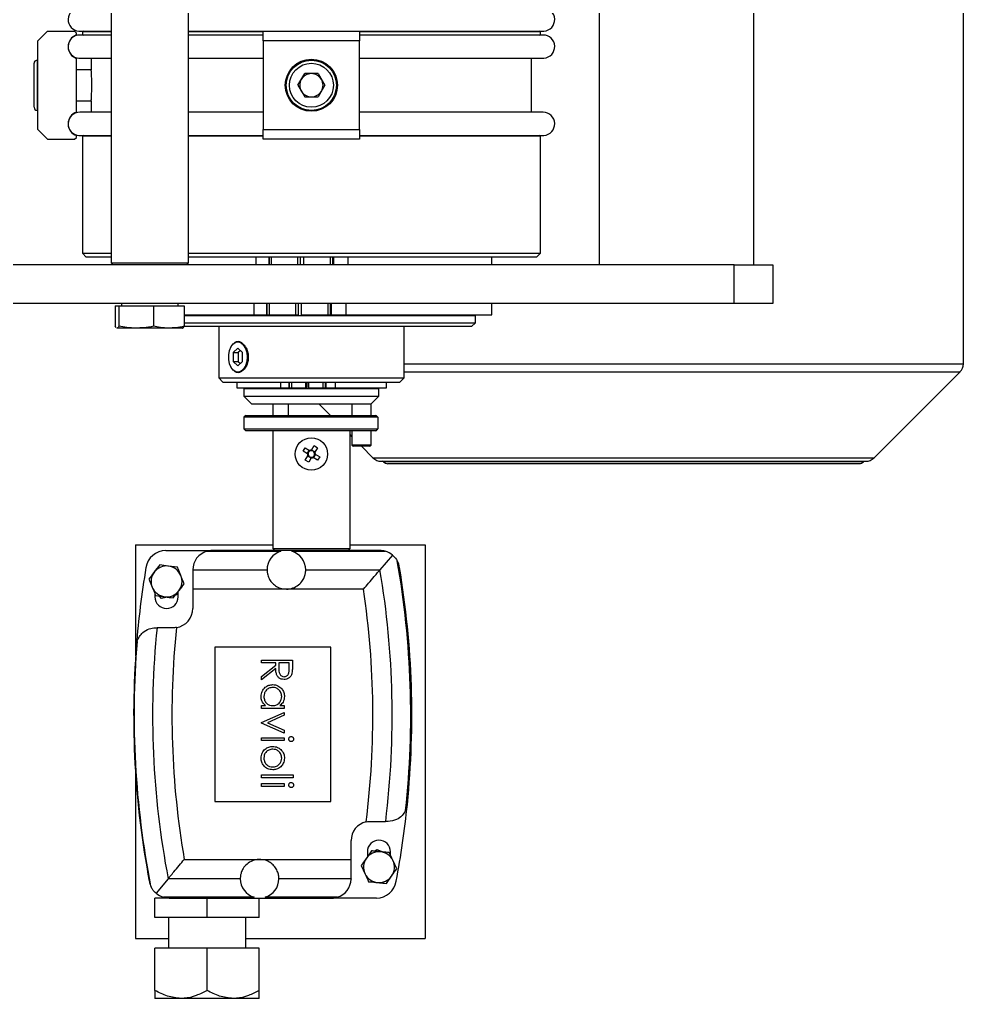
# Model space of a CAD drawing. Header units: centimetres. Extents: x 470464 to 524273, y 49611 to 59074.
# Drawn here: x 490464.17 to 490488.61, y 55471.33 to 55496.68 of the extents above; entities that cross this region are included whole.
import ezdxf

# ---------------------------------------------------------------- set-up
doc = ezdxf.new("R2010")
doc.units = ezdxf.units.CM
doc.header["$MEASUREMENT"] = 0
doc.layers.add('vinç', color=7, linetype='Continuous')

# ---------------------------------------------------------------- blocks, each defined once
blk = doc.blocks.new('JKKÖGÖ')
at = {"color": 2, "linetype": 'Continuous', "lineweight": 25}
for p, q in [((-33907.35, 51915.67), (-34056.48, 51915.67)), ((-33907.35, 51770.85), (-33907.35, 51915.67)), ((-33882.98, 51892.55), (-33905.23, 51914.8)), ((-33905.23, 51770.85), (-33905.23, 51914.8)), ((-33882.98, 51886.47), (-33882.98, 51892.55)), ((-33882.1, 51764.92), (-33882.1, 51890.43)), ((-33881.96, 51889.83), (-33881.96, 51765.52)), ((-33881.48, 51766.67), (-33881.48, 51888.67)), ((-33882.98, 51762.8), (-33882.98, 51886.47)), ((-33932.98, 51856.35), (-33932.98, 51866.35)), ((-33932.98, 51866.35), (-33922.98, 51866.35)), ((-33922.98, 51866.35), (-33922.98, 51856.35)), ((-34271.48, 51861.35), (-33932.98, 51861.35)), ((-33922.98, 51856.35), (-33932.98, 51856.35)), ((-33932.98, 51856.35), (-33932.98, 51616.35)), ((-33922.98, 51856.35), (-33922.98, 51616.35)), ((-34271.48, 51821.35), (-33932.98, 51821.35)), ((-33993.48, 51807.05), (-33993.49, 51807.05)), ((-33993.49, 51715.01), (-33993.49, 51807.05)), ((-33993.48, 51759.35), (-33993.48, 51807.05)), ((-33992.49, 51806.85), (-33992.49, 51759.35)), ((-33986.48, 51807.05), (-33986.49, 51807.05)), ((-33986.49, 51759.35), (-33986.49, 51807.05)), ((-33986.48, 51759.35), (-33986.48, 51807.05)), ((-33972.49, 51806.85), (-33972.49, 51759.35)), ((-33966.48, 51807.05), (-33966.49, 51807.05)), ((-33966.49, 51759.35), (-33966.49, 51807.05)), ((-33966.48, 51759.35), (-33966.48, 51807.05)), ((-33993.41, 51806.15), (-33993.49, 51805.91)), ((-33992.56, 51806.15), (-33993.41, 51806.15)), ((-33993.41, 51759.35), (-33993.41, 51806.15)), ((-33992.49, 51805.94), (-33992.56, 51806.15)), ((-33992.56, 51759.35), (-33992.56, 51806.15)), ((-33966.41, 51806.15), (-33966.48, 51805.94)), ((-33935.98, 51806.15), (-33966.41, 51806.15)), ((-33966.41, 51759.35), (-33966.41, 51806.15)), ((-33934.98, 51805.15), (-33935.98, 51806.15)), ((-33935.98, 51715.01), (-33935.98, 51806.15)), ((-33934.98, 51805.15), (-33934.98, 51715.01)), ((-33972.49, 51803.85), (-33986.48, 51803.85)), ((-33932.98, 51793.53), (-33934.98, 51793.53)), ((-33919.98, 51793.55), (-33922.98, 51793.55)), ((-33919.98, 51755.86), (-33919.98, 51793.55)), ((-33917.98, 51789.35), (-33919.78, 51789.35)), ((-33919.78, 51789.35), (-33919.78, 51713.94)), ((-33916.98, 51788.35), (-33917.98, 51789.35)), ((-33917.98, 51713.94), (-33917.98, 51789.35)), ((-33919.78, 51787.6), (-33919.98, 51787.6)), ((-33916.98, 51788.35), (-33916.98, 51713.81)), ((-33860.48, 51756.85), (-33860.48, 51776.35)), ((-33860.48, 51776.35), (-33758.48, 51776.35)), ((-33758.48, 51729.85), (-33758.48, 51776.35)), ((-33903.68, 51770.85), (-33916.98, 51770.85)), ((-33902.58, 51769.75), (-33903.68, 51770.85)), ((-33903.68, 51722.85), (-33903.68, 51770.85)), ((-33902.58, 51723.95), (-33902.58, 51769.75)), ((-33776.54, 51768.95), (-33778.65, 51767.99)), ((-33901.08, 51766.29), (-33902.58, 51766.29)), ((-33901.08, 51753.12), (-33901.08, 51766.29)), ((-33857.82, 51767.83), (-33853.98, 51764.61)), ((-33788.84, 51766.74), (-33788.84, 51766.08)), ((-33780.05, 51767.35), (-33780.98, 51767.35)), ((-33772.78, 51766.27), (-33774.66, 51767.61)), ((-33898.98, 51764.35), (-33900.98, 51764.35)), ((-33900.98, 51746.85), (-33900.98, 51764.35)), ((-33896.98, 51762.35), (-33898.98, 51764.35)), ((-33898.98, 51746.85), (-33898.98, 51764.35)), ((-33893.98, 51729.85), (-33893.98, 51763.58)), ((-33893.48, 51764.09), (-33890.48, 51764.09)), ((-33893.48, 51764.09), (-33893.48, 51729.35)), ((-33890.48, 51729.35), (-33890.48, 51764.09)), ((-33889.98, 51763.58), (-33889.98, 51729.85)), ((-33858.98, 51764.56), (-33858.98, 51721.14)), ((-33858.78, 51741.77), (-33858.78, 51765.98)), ((-33853.98, 51745.37), (-33853.98, 51764.61)), ((-33781.57, 51763.78), (-33780.91, 51765.34)), ((-33781.12, 51763.18), (-33781.57, 51763.78)), ((-33768.98, 51763.7), (-33768.98, 51752.56)), ((-33900.98, 51763.35), (-33901.08, 51763.35)), ((-33893.98, 51762.35), (-33896.98, 51762.35)), ((-33896.98, 51746.85), (-33896.98, 51762.35)), ((-33886.24, 51762.35), (-33889.98, 51762.35)), ((-33885.98, 51761.9), (-33886.24, 51762.35)), ((-33886.24, 51762.35), (-33886.24, 51757.35)), ((-33885.98, 51759.79), (-33882.98, 51762.8)), ((-33885.98, 51761.9), (-33885.98, 51757.79)), ((-33781.19, 51762.43), (-33779.31, 51761.09)), ((-33780.98, 51761.35), (-33779.67, 51761.35)), ((-33993.48, 51734.35), (-33993.48, 51759.35)), ((-33993.48, 51759.35), (-33990.98, 51759.35)), ((-33990.98, 51759.35), (-33990.98, 51734.35)), ((-33967.98, 51759.35), (-33990.98, 51759.35)), ((-33967.98, 51734.35), (-33967.98, 51759.35)), ((-33967.98, 51759.35), (-33965.48, 51759.35)), ((-33965.48, 51759.35), (-33965.48, 51734.35)), ((-33848.99, 51760.34), (-33848.99, 51740.37)), ((-33777.43, 51759.75), (-33775.32, 51760.71)), ((-33934.98, 51756.31), (-33932.98, 51756.31)), ((-33896.98, 51757.35), (-33893.98, 51757.35)), ((-33889.98, 51757.35), (-33886.24, 51757.35)), ((-33859.48, 51756.85), (-33889.98, 51756.85)), ((-33888.93, 51756.85), (-33888.43, 51757.35)), ((-33886.24, 51757.35), (-33885.98, 51757.79)), ((-33858.98, 51756.35), (-33859.48, 51756.85)), ((-33859.48, 51746.85), (-33859.48, 51756.85)), ((-33778.98, 51757.12), (-33783.84, 51757.12)), ((-33778.98, 51733.44), (-33778.98, 51757.12)), ((-33773.98, 51757.12), (-33778.98, 51757.12)), ((-33773.98, 51757.12), (-33773.98, 51738.44)), ((-33773.98, 51757.12), (-33773.84, 51757.12)), ((-33919.98, 51755.86), (-33922.98, 51755.86)), ((-33919.98, 51752.07), (-33919.98, 51755.86)), ((-33769.18, 51753.59), (-33769.18, 51734.84)), ((-33934.98, 51752.56), (-33932.98, 51752.56)), ((-33934.98, 51752.33), (-33932.98, 51752.33)), ((-33934.98, 51751.67), (-33932.98, 51751.67)), ((-33919.98, 51752.07), (-33922.98, 51752.07)), ((-33919.98, 51751.83), (-33922.98, 51751.83)), ((-33919.98, 51751.16), (-33922.98, 51751.16)), ((-33919.98, 51751.83), (-33919.98, 51752.07)), ((-33919.98, 51751.16), (-33919.98, 51751.83)), ((-33919.98, 51744.28), (-33919.98, 51751.16)), ((-33901.08, 51753.12), (-33902.58, 51753.12)), ((-33901.08, 51750.7), (-33901.08, 51753.12)), ((-33896.98, 51748.79), (-33893.98, 51751.79)), ((-33793.98, 51751.85), (-33833.98, 51751.85)), ((-33833.98, 51751.85), (-33833.98, 51721.85)), ((-33793.98, 51721.85), (-33793.98, 51751.85)), ((-33768.98, 51709.99), (-33768.98, 51752.56)), ((-33982.49, 51748.59), (-33979.48, 51750.32)), ((-33982.49, 51748.59), (-33982.49, 51745.11)), ((-33979.48, 51750.32), (-33976.47, 51748.59)), ((-33976.47, 51745.11), (-33976.47, 51748.59)), ((-33901.08, 51750.7), (-33902.58, 51750.7)), ((-33901.08, 51750.5), (-33902.58, 51750.5)), ((-33901.08, 51749.87), (-33902.58, 51749.87)), ((-33901.08, 51750.5), (-33901.08, 51750.7)), ((-33901.08, 51749.87), (-33901.08, 51750.5)), ((-33901.08, 51746.17), (-33901.08, 51749.87)), ((-33886.14, 51747.54), (-33885.6, 51748.43)), ((-33885.6, 51748.43), (-33884.48, 51747.75)), ((-33883.97, 51747.87), (-33883.29, 51749)), ((-33883.29, 51749), (-33882.41, 51748.47)), ((-33882.41, 51748.47), (-33883.09, 51747.34)), ((-33901.08, 51746.17), (-33902.58, 51746.17)), ((-33900.98, 51729.35), (-33900.98, 51746.85)), ((-33898.98, 51729.35), (-33898.98, 51746.85)), ((-33896.98, 51731.35), (-33896.98, 51746.85)), ((-33885.01, 51746.87), (-33886.14, 51747.54)), ((-33885.56, 51745.23), (-33884.88, 51746.35)), ((-33885.06, 51746.9), (-33884.53, 51747.78)), ((-33884.03, 51745.77), (-33884.92, 51746.3)), ((-33884, 51745.82), (-33884.68, 51744.7)), ((-33883.94, 51747.93), (-33883.05, 51747.4)), ((-33882.37, 51745.27), (-33883.49, 51745.95)), ((-33882.91, 51746.8), (-33883.44, 51745.92)), ((-33882.96, 51746.83), (-33881.83, 51746.15)), ((-33881.83, 51746.15), (-33882.37, 51745.27)), ((-33859.48, 51736.85), (-33859.48, 51746.85)), ((-33979.48, 51743.37), (-33982.49, 51745.11)), ((-33979.48, 51743.37), (-33976.47, 51745.11)), ((-33934.98, 51744.79), (-33932.98, 51744.79)), ((-33934.98, 51743.91), (-33932.98, 51743.91)), ((-33934.98, 51743.29), (-33932.98, 51743.29)), ((-33919.98, 51744.28), (-33922.98, 51744.28)), ((-33919.98, 51743.5), (-33922.98, 51743.5)), ((-33919.98, 51742.78), (-33919.98, 51743.5)), ((-33901.08, 51745.78), (-33902.58, 51745.78)), ((-33901.08, 51745.42), (-33902.58, 51745.42)), ((-33901.08, 51745.42), (-33901.08, 51745.78)), ((-33901.08, 51741.75), (-33901.08, 51745.42)), ((-33884.68, 51744.7), (-33885.56, 51745.23)), ((-33919.98, 51742.78), (-33922.98, 51742.78)), ((-33919.98, 51735.97), (-33919.98, 51742.78)), ((-33901.08, 51741.75), (-33902.58, 51741.75)), ((-33901.08, 51741.18), (-33902.58, 51741.18)), ((-33901.08, 51741.08), (-33902.58, 51741.08)), ((-33901.08, 51741.18), (-33901.08, 51741.75)), ((-33901.08, 51741.08), (-33901.08, 51741.18)), ((-33901.08, 51738.94), (-33901.08, 51741.08)), ((-33896.98, 51740.85), (-33893.98, 51740.85)), ((-33830.61, 51741.93), (-33829.01, 51741.93)), ((-33830.61, 51733.93), (-33830.61, 51741.93)), ((-33828.4, 51741.1), (-33829.9, 51741.1)), ((-33829.9, 51741.1), (-33829.9, 51738.44)), ((-33800.87, 51742.13), (-33800.15, 51742.13)), ((-33800.87, 51733.93), (-33800.87, 51742.13)), ((-33800.15, 51742.13), (-33800.15, 51733.93)), ((-33901.08, 51738.94), (-33902.58, 51738.94)), ((-33901.08, 51727.51), (-33901.08, 51738.94)), ((-33858.78, 51719.74), (-33858.78, 51738.97)), ((-33848.99, 51740.37), (-33848.99, 51716.14)), ((-33829.9, 51738.44), (-33828.43, 51738.43)), ((-33818.82, 51738.69), (-33818.82, 51739.77)), ((-33818.82, 51739.77), (-33818.1, 51739.77)), ((-33818.1, 51739.77), (-33818.1, 51733.93)), ((-33814.41, 51733.93), (-33817.07, 51739.77)), ((-33817.07, 51739.77), (-33816.3, 51739.77)), ((-33816.3, 51739.77), (-33814.36, 51735.52)), ((-33814.36, 51735.52), (-33812.42, 51739.77)), ((-33811.64, 51739.77), (-33814.31, 51733.93)), ((-33812.42, 51739.77), (-33811.64, 51739.77)), ((-33810.51, 51733.93), (-33810.51, 51739.77)), ((-33810.51, 51739.77), (-33809.79, 51739.77)), ((-33809.79, 51739.77), (-33809.79, 51733.93)), ((-33798.61, 51739.77), (-33797.9, 51739.77)), ((-33798.61, 51733.93), (-33798.61, 51739.77)), ((-33797.9, 51739.77), (-33797.9, 51733.93)), ((-33934.98, 51736.47), (-33932.98, 51736.47)), ((-33934.98, 51735.88), (-33932.98, 51735.88)), ((-33934.98, 51735.79), (-33932.98, 51735.79)), ((-33919.98, 51735.97), (-33922.98, 51735.97)), ((-33919.98, 51735.39), (-33919.98, 51735.97)), ((-33896.98, 51736.85), (-33893.98, 51736.85)), ((-33889.98, 51736.85), (-33859.48, 51736.85)), ((-33860.48, 51701.35), (-33860.48, 51736.85)), ((-33859.48, 51736.85), (-33858.98, 51737.35)), ((-33829.31, 51737.62), (-33829.9, 51737.62)), ((-33829.9, 51737.62), (-33829.9, 51733.93)), ((-33826.37, 51733.93), (-33829.31, 51737.62)), ((-33828.42, 51737.62), (-33825.49, 51733.93)), ((-33993.48, 51715.01), (-33993.48, 51734.35)), ((-33990.98, 51734.35), (-33993.48, 51734.35)), ((-33993.41, 51715.01), (-33993.41, 51734.35)), ((-33992.56, 51715.01), (-33992.56, 51734.35)), ((-33992.49, 51734.35), (-33992.49, 51715.01)), ((-33990.98, 51734.35), (-33967.98, 51734.35)), ((-33986.49, 51715.01), (-33986.49, 51734.35)), ((-33986.48, 51715.01), (-33986.48, 51734.35)), ((-33972.49, 51734.35), (-33972.49, 51715.01)), ((-33965.48, 51734.35), (-33967.98, 51734.35)), ((-33966.49, 51715.01), (-33966.49, 51734.35)), ((-33966.48, 51715.01), (-33966.48, 51734.35)), ((-33966.41, 51715.01), (-33966.41, 51734.35)), ((-33919.98, 51735.39), (-33922.98, 51735.39)), ((-33919.98, 51735.31), (-33922.98, 51735.31)), ((-33919.98, 51735.31), (-33919.98, 51735.39)), ((-33919.98, 51732.06), (-33919.98, 51735.31)), ((-33853.98, 51716.14), (-33853.98, 51735.37)), ((-33829.9, 51733.93), (-33830.61, 51733.93)), ((-33825.49, 51733.93), (-33826.37, 51733.93)), ((-33818.82, 51733.93), (-33818.82, 51734.94)), ((-33818.1, 51733.93), (-33818.82, 51733.93)), ((-33814.31, 51733.93), (-33814.41, 51733.93)), ((-33809.79, 51733.93), (-33810.51, 51733.93)), ((-33800.15, 51733.93), (-33800.87, 51733.93)), ((-33797.9, 51733.93), (-33798.61, 51733.93)), ((-33778.98, 51713.93), (-33778.98, 51733.44)), ((-33763.98, 51733.35), (-33768.98, 51733.35)), ((-33763.98, 51733.35), (-33763.98, 51719.85)), ((-33755.98, 51733.35), (-33755.98, 51719.85)), ((-33745.07, 51733.35), (-33755.98, 51733.35)), ((-33742.98, 51733.35), (-33742.98, 51726.6)), ((-33934.98, 51732.5), (-33932.98, 51732.5)), ((-33919.98, 51732.06), (-33922.98, 51732.06)), ((-33919.98, 51713.94), (-33919.98, 51732.06)), ((-33898.98, 51729.35), (-33896.98, 51731.35)), ((-33769.18, 51732.04), (-33769.18, 51708.57)), ((-33910.24, 51729.04), (-33911.39, 51727.82)), ((-33910.78, 51728.47), (-33910.24, 51727.89)), ((-33907.93, 51729.04), (-33910.24, 51729.04)), ((-33906.78, 51727.82), (-33907.93, 51729.04)), ((-33907.93, 51727.89), (-33907.39, 51728.47)), ((-33901.08, 51730.35), (-33900.98, 51730.35)), ((-33900.98, 51729.35), (-33898.98, 51729.35)), ((-33893.98, 51729.85), (-33893.48, 51729.35)), ((-33893.48, 51729.35), (-33890.48, 51729.35)), ((-33890.48, 51729.35), (-33889.98, 51729.85)), ((-33773.98, 51728.44), (-33773.98, 51709.76)), ((-33755.98, 51729.85), (-33763.98, 51729.85)), ((-33911.64, 51725.98), (-33911.62, 51725.97)), ((-33911.39, 51727.82), (-33910.24, 51726.6)), ((-33910.24, 51727.89), (-33907.93, 51727.89)), ((-33910.24, 51726.6), (-33910.24, 51727.89)), ((-33910.24, 51726.6), (-33907.93, 51726.6)), ((-33907.93, 51726.6), (-33907.93, 51727.89)), ((-33907.93, 51726.6), (-33906.78, 51727.82)), ((-33906.55, 51725.97), (-33906.53, 51725.98)), ((-33902.58, 51727.51), (-33901.08, 51727.51)), ((-33742.98, 51726.6), (-33742.98, 51713.1)), ((-33903.68, 51722.85), (-33902.58, 51723.95)), ((-33916.98, 51722.85), (-33903.68, 51722.85)), ((-33858.98, 51709.14), (-33858.98, 51721.14)), ((-33833.98, 51721.85), (-33793.98, 51721.85)), ((-33763.98, 51719.85), (-33768.98, 51719.85)), ((-33763.98, 51719.85), (-33763.98, 51706.35)), ((-33755.98, 51719.85), (-33755.98, 51706.35)), ((-33745.07, 51719.85), (-33755.98, 51719.85)), ((-33853.98, 51716.14), (-33848.99, 51716.14)), ((-33848.99, 51716.14), (-33843.98, 51716.14)), ((-33933.48, 51715.01), (-34208.48, 51715.01)), ((-33932.98, 51714.51), (-33933.48, 51715.01)), ((-33933.48, 51695.01), (-33933.48, 51715.01)), ((-33922.38, 51713.94), (-33917.06, 51713.94)), ((-33922.38, 51705.96), (-33922.38, 51713.94)), ((-33916.58, 51713.51), (-33916.6, 51713.56)), ((-33916.58, 51713.51), (-33916.58, 51709.95)), ((-33742.98, 51713.1), (-33742.98, 51706.35)), ((-33922.38, 51712.32), (-33922.98, 51712.32)), ((-33854.64, 51712.17), (-33854.95, 51709.88)), ((-33846.71, 51711.1), (-33848.54, 51712.51)), ((-33846.98, 51712.35), (-33848.33, 51712.35)), ((-33847.59, 51712.35), (-33847.42, 51711.65)), ((-33916.58, 51709.95), (-33916.58, 51701.49)), ((-33847.33, 51706.52), (-33847.02, 51708.81)), ((-33846.56, 51708.04), (-33847.21, 51707.42)), ((-33846.92, 51709.55), (-33846.56, 51708.04)), ((-33773.98, 51709.76), (-33770.21, 51706.65)), ((-33768.98, 51709.99), (-33768.98, 51706.35)), ((-33763.98, 51709.85), (-33755.98, 51709.85)), ((-33758.48, 51701.35), (-33758.48, 51709.85)), ((-33922.38, 51705.96), (-33917.06, 51705.96)), ((-33922.38, 51697.02), (-33922.38, 51705.96)), ((-33855.26, 51707.6), (-33853.43, 51706.18)), ((-33847.76, 51706.35), (-33846.98, 51706.35)), ((-33838.98, 51706.52), (-33838.98, 51706.88)), ((-33763.98, 51706.35), (-33768.98, 51706.35)), ((-33745.07, 51706.35), (-33755.98, 51706.35)), ((-33916.58, 51701.49), (-33916.58, 51696.55)), ((-33860.48, 51701.35), (-33831.75, 51701.35)), ((-33800.99, 51701.35), (-33758.48, 51701.35)), ((-33922.98, 51697.69), (-33922.38, 51697.69)), ((-33933.48, 51695.01), (-33932.98, 51695.51)), ((-33922.38, 51697.02), (-33917.06, 51697.02)), ((-33922.38, 51696.08), (-33922.38, 51697.02)), ((-33922.38, 51696.08), (-33917.06, 51696.08)), ((-33916.74, 51696.29), (-33917.06, 51696.08)), ((-33916.58, 51696.55), (-33916.63, 51696.47)), ((-33916.6, 51696.46), (-33916.58, 51696.51)), ((-33916.58, 51696.55), (-33916.58, 51696.51)), ((-34270.98, 51695.01), (-33933.48, 51695.01)), ((-33993.49, 51688.07), (-33993.49, 51695.01)), ((-33993.48, 51688.07), (-33993.48, 51695.01)), ((-33993.41, 51687.55), (-33993.41, 51695.01)), ((-33992.56, 51687.55), (-33992.56, 51695.01)), ((-33992.49, 51695.01), (-33992.49, 51686.85)), ((-33986.49, 51688.07), (-33986.49, 51695.01)), ((-33986.48, 51688.07), (-33986.48, 51695.01)), ((-33972.49, 51695.01), (-33972.49, 51686.85)), ((-33966.49, 51688.07), (-33966.49, 51695.01)), ((-33966.48, 51688.07), (-33966.48, 51695.01)), ((-33966.41, 51687.55), (-33966.41, 51695.01)), ((-33935.98, 51687.55), (-33935.98, 51695.01)), ((-33934.98, 51695.01), (-33934.98, 51688.55)), ((-33993.49, 51686.65), (-33993.49, 51688.07)), ((-33993.48, 51686.65), (-33993.48, 51688.07)), ((-33993.48, 51687.76), (-33993.41, 51687.55)), ((-33993.41, 51687.55), (-33992.56, 51687.55)), ((-33992.56, 51687.55), (-33992.49, 51687.75)), ((-33986.49, 51686.65), (-33986.49, 51688.07)), ((-33986.48, 51689.85), (-33983.48, 51689.85)), ((-33986.48, 51686.65), (-33986.48, 51688.07)), ((-33983.48, 51689.85), (-33983.48, 51686.05)), ((-33975.48, 51686.05), (-33975.48, 51689.85)), ((-33975.48, 51689.85), (-33972.49, 51689.85)), ((-33966.49, 51686.65), (-33966.49, 51688.07)), ((-33966.48, 51686.65), (-33966.48, 51688.07)), ((-33966.48, 51687.76), (-33966.41, 51687.55)), ((-33966.41, 51687.55), (-33935.98, 51687.55)), ((-33935.98, 51687.55), (-33934.98, 51688.55)), ((-33993.49, 51686.65), (-33993.48, 51686.65)), ((-33992.98, 51686.05), (-33993.48, 51685.55)), ((-33993.48, 51678.55), (-33993.48, 51685.55)), ((-33992.52, 51686.05), (-33992.98, 51686.05)), ((-33986.49, 51686.65), (-33986.48, 51686.65)), ((-33972.52, 51686.05), (-33986.45, 51686.05)), ((-33966.49, 51686.65), (-33966.48, 51686.65)), ((-33965.98, 51686.05), (-33966.45, 51686.05)), ((-33965.48, 51685.55), (-33965.98, 51686.05)), ((-33965.48, 51678.55), (-33965.48, 51685.55)), ((-33993.48, 51678.55), (-33990.98, 51676.05)), ((-33967.98, 51676.05), (-33965.48, 51678.55)), ((-33967.98, 51676.05), (-33990.98, 51676.05)), ((-33985.98, 51676.05), (-33985.98, 51675.85)), ((-33985.98, 51675.85), (-33972.98, 51675.85)), ((-33973.78, 51675.05), (-33985.18, 51675.05)), ((-33972.98, 51675.85), (-33972.98, 51676.05))]:
    blk.add_line(p, q, dxfattribs=at)
at = {"color": 2, "linetype": 'Continuous', "lineweight": 25, "flags": 128}
for points in [[(-33909.08, 51730.23), (-33907.92, 51730.13), (-33906.85, 51729.82), (-33905.99, 51729.33), (-33905.4, 51728.7), (-33905.14, 51728), (-33905.23, 51727.28), (-33905.66, 51726.62), (-33906.39, 51726.05), (-33907.37, 51725.65), (-33908.49, 51725.44), (-33909.67, 51725.44), (-33910.8, 51725.65), (-33911.78, 51726.05), (-33912.51, 51726.62), (-33912.94, 51727.28), (-33913.03, 51728), (-33912.77, 51728.7), (-33912.18, 51729.33), (-33911.32, 51729.82), (-33910.25, 51730.13), (-33909.08, 51730.23)], [(-33911.64, 51725.98), (-33912.24, 51726.36), (-33912.83, 51727)], [(-33905.34, 51727), (-33905.93, 51726.36), (-33906.53, 51725.98)]]:
    blk.add_lwpolyline(points, dxfattribs=at)
at = {"color": 2, "linetype": 'Continuous', "lineweight": 25}
for centre, radius in [((-33979.48, 51746.85), 6.75), ((-33979.48, 51746.85), 6.5), ((-33979.48, 51746.85), 5.7), ((-33883.98, 51746.85), 4.2)]:
    blk.add_circle(centre, radius, dxfattribs=at)
for centre, radius, start, end in [((-33907.35, 51912.67), 3, 45, 90), ((-33885.1, 51890.43), 3, 0, 45), ((-33881.61, 51890.19), 0.5, 190.5782, 225.4217), ((-33883.1, 51888.67), 1.62, 0, 45.4217), ((-33996.49, 51806.85), 3, 3.8226, 180), ((-33989.49, 51806.85), 3, 3.8226, 180), ((-33969.49, 51806.85), 3, 3.8226, 180), ((-33816.37, 51542.12), 230.45, 83.8468, 99.9884), ((-33816.37, 51542.21), 230.65, 84.2433, 99.5271), ((-33793.84, 51766.74), 5, 64.2288, 83.0185), ((-33816.37, 51542.21), 230.65, 79.2421, 84.2433), ((-33853.81, 51764.56), 5.17, 98.1348, 119.2511), ((-33774.16, 51763.7), 5.17, 0, 80.637), ((-33883.1, 51766.67), 1.63, 314.5783, 0), ((-33853.81, 51764.56), 5.17, 140.8186, 164.0149), ((-33816.37, 51542.12), 225.65, 82.993, 99.5961), ((-33780.98, 51764.35), 3, 90, 270), ((-33776.98, 51764.35), 4, 114.5222, 174.5222), ((-33776.98, 51764.35), 4, 54.5222, 114.5222), ((-33776.98, 51764.35), 4, 354.5222, 54.5222), ((-33885.1, 51764.92), 3, 315, 0), ((-33881.61, 51765.16), 0.5, 134.5783, 169.4218), ((-33853.81, 51764.56), 5.17, 164.0149, 180), ((-33776.98, 51764.35), 4, 174.5222, 234.5222), ((-33776.98, 51764.35), 4, 294.5222, 354.5222), ((-33816.37, 51542.12), 220.65, 82.8015, 98.5006), ((-33783.84, 51762.12), 5, 192.6607, 270), ((-33776.98, 51764.35), 4, 234.5222, 294.5222), ((-33773.97, 51752.12), 5, 17.034, 88.5791), ((-33773.97, 51752.12), 5, 5.0415, 17.034), ((-33979.48, 51746.85), 3.01, 120, 180), ((-33979.48, 51746.85), 3.01, 60, 120), ((-33979.48, 51746.85), 3.01, 0, 60), ((-33979.48, 51746.85), 3.01, 180, 240), ((-33979.48, 51746.85), 3.01, 300, 0), ((-33883.98, 51746.85), 1.03, 179.0463, 208.8216), ((-33883.98, 51746.85), 0.851, 111.6928, 186.175), ((-33883.98, 51746.85), 0.851, 186.175, 201.6928), ((-33883.98, 51746.85), 0.851, 201.6928, 276.175), ((-33883.98, 51746.85), 1.03, 89.0463, 118.8216), ((-33883.98, 51746.85), 0.851, 96.175, 111.6928), ((-33883.98, 51746.85), 0.851, 21.6928, 96.175), ((-33883.98, 51746.85), 1.03, 269.0463, 298.8216), ((-33883.98, 51746.85), 0.851, 276.175, 291.6928), ((-33883.98, 51746.85), 0.851, 291.6928, 6.175), ((-33883.98, 51746.85), 0.851, 6.175, 21.6928), ((-33883.98, 51746.85), 1.03, 359.0463, 28.8216), ((-33979.48, 51746.85), 3.01, 240, 300), ((-33853.98, 51740.37), 5, 90, 163.7398), ((-33853.98, 51740.37), 5, 196.2602, 270), ((-33773.98, 51733.44), 5, 16.2602, 90), ((-33773.98, 51733.44), 5, 270, 343.7398), ((-33911.51, 51727.85), 1.58, 147.0823, 212.9177), ((-33909.08, 51725.31), 5.06, 42.2417, 137.7583), ((-33906.66, 51727.85), 1.58, 327.0823, 32.9177), ((-33853.98, 51721.14), 5, 180, 196.2602), ((-33853.98, 51721.14), 5, 196.2602, 270), ((-33843.98, 51711.14), 5, 8.869, 90), ((-33850.98, 51709.35), 4, 112.2947, 172.2947), ((-33850.98, 51709.35), 4, 52.2947, 112.2947), ((-33816.37, 51931.39), 220.65, 264.1013, 279.7545), ((-33850.98, 51709.35), 4, 352.2947, 52.2947), ((-33846.98, 51709.35), 3, 270, 90), ((-33853.81, 51709.14), 5.17, 180, 261.8652), ((-33850.98, 51709.35), 4, 172.2947, 232.2947), ((-33850.98, 51709.35), 4, 292.2947, 352.2947), ((-33816.37, 51931.39), 225.65, 264.2477, 280.8262), ((-33774.16, 51709.99), 5.17, 319.7939, 344.0149), ((-33774.16, 51709.99), 5.17, 344.0149, 0), ((-33850.98, 51709.35), 4, 232.2947, 292.2947), ((-33816.37, 51931.48), 230.65, 260.4729, 265.5224), ((-33816.37, 51931.39), 230.45, 265.265, 281.0582), ((-33816.37, 51931.48), 230.65, 265.5224, 280.7579), ((-33774.16, 51709.99), 5.17, 279.363, 292.6272), ((-33833.98, 51706.52), 5, 253.6574, 265.5224), ((-33996.49, 51686.85), 3, 180, 356.1774), ((-33989.48, 51687.05), 3.2, 198.21, 341.79), ((-33989.49, 51686.85), 3, 180, 267.5868), ((-33989.49, 51686.85), 3, 270.508, 356.1774), ((-33969.48, 51687.05), 3.2, 198.21, 341.79), ((-33969.49, 51686.85), 3, 180, 267.5584), ((-33969.49, 51686.85), 3, 270.5364, 356.1774), ((-33985.18, 51675.85), 0.8, 180, 270), ((-33973.78, 51675.85), 0.8, 270, 0)]:
    blk.add_arc(centre, radius, start, end, dxfattribs=at)
for points, knots in [([(-33791.67, 51771.24), (-33791.21, 51770.96), (-33790.17, 51770.32), (-33789.09, 51768.72), (-33788.93, 51767.47), (-33788.84, 51766.74)], [0, 0, 0, 0, 0.249486, 0.56331, 1, 1, 1, 1]), ([(-33857.82, 51767.83), (-33857.48, 51768.19), (-33857.05, 51768.65), (-33856.46, 51769), (-33856.34, 51769.07)], [0, 0, 0, 0, 0.795211, 1, 1, 1, 1]), ([(-33774.66, 51767.61), (-33774.71, 51767.64), (-33775.34, 51768.09), (-33775.97, 51768.53), (-33776.54, 51768.95)], [0, 0, 0, 0, 0.0701852, 1, 1, 1, 1]), ([(-33788.84, 51762.12), (-33788.84, 51762.24), (-33788.84, 51762.92), (-33788.84, 51764.07), (-33788.84, 51765.28), (-33788.84, 51765.91), (-33788.84, 51766.07), (-33788.84, 51766.08), (-33788.84, 51766.08)], [0, 0, 0, 0, 0.055103, 0.306909, 0.557631, 0.806554, 0.961117, 1, 1, 1, 1]), ([(-33780.75, 51767.03), (-33780.8, 51766.44), (-33780.88, 51765.68), (-33780.95, 51764.9), (-33780.97, 51764.73)], [0, 0, 0, 0, 0.778954, 1, 1, 1, 1]), ([(-33778.65, 51767.99), (-33778.69, 51767.97), (-33779.4, 51767.64), (-33780.1, 51767.32), (-33780.75, 51767.03)], [0, 0, 0, 0, 0.070185, 1, 1, 1, 1]), ([(-33773, 51763.97), (-33772.99, 51764.14), (-33772.91, 51764.92), (-33772.84, 51765.67), (-33772.78, 51766.27)], [0, 0, 0, 0, 0.221046, 1, 1, 1, 1]), ([(-33893.48, 51764.09), (-33893.58, 51764), (-33893.74, 51763.83), (-33893.91, 51763.66), (-33893.98, 51763.58)], [0, 0, 0, 0, 0.549566, 1, 1, 1, 1]), ([(-33889.98, 51763.58), (-33890.06, 51763.66), (-33890.23, 51763.83), (-33890.39, 51764), (-33890.48, 51764.09)], [0, 0, 0, 0, 0.450434, 1, 1, 1, 1]), ([(-33848.99, 51760.34), (-33848.99, 51760.35), (-33849.51, 51760.79), (-33850.64, 51761.77), (-33852.15, 51763.05), (-33853.24, 51763.98), (-33853.87, 51764.51), (-33853.95, 51764.58), (-33853.98, 51764.61)], [0, 0, 0, 0, 0.001563, 0.227231, 0.490673, 0.694038, 0.846741, 1, 1, 1, 1]), ([(-33780.97, 51764.73), (-33781.03, 51764.11), (-33781.1, 51763.33), (-33781.17, 51762.58), (-33781.19, 51762.43)], [0, 0, 0, 0, 0.802776, 1, 1, 1, 1]), ([(-33773.22, 51761.67), (-33773.21, 51761.82), (-33773.14, 51762.56), (-33773.06, 51763.34), (-33773, 51763.97)], [0, 0, 0, 0, 0.197224, 1, 1, 1, 1]), ([(-33788.72, 51761.03), (-33788.77, 51761.27), (-33788.83, 51761.64), (-33788.84, 51762), (-33788.84, 51762.12)], [0, 0, 0, 0, 0.664074, 1, 1, 1, 1]), ([(-33779.31, 51761.09), (-33779.26, 51761.06), (-33778.63, 51760.61), (-33778, 51760.16), (-33777.43, 51759.75)], [0, 0, 0, 0, 0.0701852, 1, 1, 1, 1]), ([(-33775.32, 51760.71), (-33775.27, 51760.73), (-33774.57, 51761.06), (-33773.87, 51761.37), (-33773.22, 51761.67)], [0, 0, 0, 0, 0.070185, 1, 1, 1, 1]), ([(-33885.01, 51746.87), (-33885, 51746.86), (-33884.95, 51746.83), (-33884.89, 51746.79), (-33884.84, 51746.76), (-33884.83, 51746.76)], [0, 0, 0, 0, 0.128023, 0.873273, 1, 1, 1, 1]), ([(-33884.78, 51746.53), (-33884.78, 51746.53), (-33884.81, 51746.47), (-33884.85, 51746.41), (-33884.88, 51746.36), (-33884.88, 51746.35)], [0, 0, 0, 0, 0.126727, 0.871977, 1, 1, 1, 1]), ([(-33884.3, 51747.64), (-33884.31, 51747.64), (-33884.36, 51747.68), (-33884.42, 51747.71), (-33884.47, 51747.74), (-33884.48, 51747.75)], [0, 0, 0, 0, 0.126727, 0.871977, 1, 1, 1, 1]), ([(-33883.97, 51747.87), (-33883.97, 51747.87), (-33884, 51747.82), (-33884.04, 51747.76), (-33884.07, 51747.7), (-33884.08, 51747.69)], [0, 0, 0, 0, 0.128023, 0.873273, 1, 1, 1, 1]), ([(-33884, 51745.82), (-33884, 51745.83), (-33883.97, 51745.88), (-33883.93, 51745.94), (-33883.9, 51745.99), (-33883.89, 51746)], [0, 0, 0, 0, 0.128023, 0.873273, 1, 1, 1, 1]), ([(-33883.67, 51746.06), (-33883.66, 51746.05), (-33883.61, 51746.02), (-33883.55, 51745.98), (-33883.5, 51745.95), (-33883.49, 51745.95)], [0, 0, 0, 0, 0.126727, 0.871977, 1, 1, 1, 1]), ([(-33883.19, 51747.16), (-33883.19, 51747.17), (-33883.16, 51747.23), (-33883.12, 51747.29), (-33883.09, 51747.34), (-33883.09, 51747.34)], [0, 0, 0, 0, 0.126727, 0.871977, 1, 1, 1, 1]), ([(-33882.96, 51746.83), (-33882.97, 51746.84), (-33883.02, 51746.87), (-33883.08, 51746.9), (-33883.13, 51746.94), (-33883.14, 51746.94)], [0, 0, 0, 0, 0.128023, 0.873273, 1, 1, 1, 1]), ([(-33848.99, 51740.37), (-33848.99, 51740.39), (-33848.99, 51740.96), (-33849.19, 51742.1), (-33850.02, 51743.56), (-33851.17, 51744.59), (-33852.31, 51745.12), (-33853.21, 51745.33), (-33853.85, 51745.38), (-33853.94, 51745.37), (-33853.98, 51745.37)], [0, 0, 0, 0, 0.004146, 0.162211, 0.320353, 0.470307, 0.599671, 0.722573, 0.858252, 1, 1, 1, 1]), ([(-33829.01, 51741.93), (-33828.67, 51741.93), (-33828.07, 51741.93), (-33827.46, 51741.85), (-33827.2, 51741.82)], [0, 0, 0, 0, 0.5602397, 1, 1, 1, 1]), ([(-33826.31, 51739.79), (-33826.31, 51739.9), (-33826.33, 51740.14), (-33826.49, 51740.46), (-33826.72, 51740.73), (-33827.11, 51740.99), (-33827.7, 51741.09), (-33828.16, 51741.1), (-33828.4, 51741.1)], [0, 0, 0, 0, 0.125015, 0.250032, 0.375077, 0.50011, 0.7495, 1, 1, 1, 1]), ([(-33827.2, 51741.82), (-33826.95, 51741.73), (-33826.45, 51741.57), (-33825.92, 51741.03), (-33825.63, 51740.41), (-33825.6, 51739.99), (-33825.59, 51739.79)], [0, 0, 0, 0, 0.2797971, 0.5594998, 0.7796265, 1, 1, 1, 1]), ([(-33810.82, 51741.61), (-33810.81, 51741.71), (-33810.78, 51741.9), (-33810.59, 51742.1), (-33810.38, 51742.22), (-33810.23, 51742.23), (-33810.16, 51742.23)], [0, 0, 0, 0, 0.279289, 0.558897, 0.779452, 1, 1, 1, 1]), ([(-33810.16, 51741), (-33810.25, 51741.01), (-33810.44, 51741.03), (-33810.65, 51741.19), (-33810.79, 51741.39), (-33810.81, 51741.54), (-33810.82, 51741.61)], [0, 0, 0, 0, 0.279784, 0.559698, 0.779921, 1, 1, 1, 1]), ([(-33810.16, 51742.23), (-33810.06, 51742.22), (-33809.87, 51742.2), (-33809.65, 51742.04), (-33809.51, 51741.84), (-33809.49, 51741.69), (-33809.49, 51741.61)], [0, 0, 0, 0, 0.279869, 0.559866, 0.779911, 1, 1, 1, 1]), ([(-33809.49, 51741.61), (-33809.5, 51741.52), (-33809.53, 51741.33), (-33809.72, 51741.14), (-33809.93, 51741.02), (-33810.08, 51741.01), (-33810.16, 51741)], [0, 0, 0, 0, 0.27916, 0.558862, 0.779356, 1, 1, 1, 1]), ([(-33798.92, 51741.61), (-33798.91, 51741.71), (-33798.88, 51741.9), (-33798.69, 51742.1), (-33798.48, 51742.22), (-33798.33, 51742.23), (-33798.26, 51742.23)], [0, 0, 0, 0, 0.279289, 0.558897, 0.779452, 1, 1, 1, 1]), ([(-33798.26, 51741), (-33798.35, 51741.01), (-33798.54, 51741.03), (-33798.75, 51741.19), (-33798.9, 51741.39), (-33798.91, 51741.54), (-33798.92, 51741.61)], [0, 0, 0, 0, 0.279784, 0.559698, 0.779921, 1, 1, 1, 1]), ([(-33798.26, 51742.23), (-33798.16, 51742.22), (-33797.97, 51742.2), (-33797.75, 51742.04), (-33797.61, 51741.84), (-33797.6, 51741.69), (-33797.59, 51741.61)], [0, 0, 0, 0, 0.279869, 0.559866, 0.779911, 1, 1, 1, 1]), ([(-33797.59, 51741.61), (-33797.6, 51741.52), (-33797.63, 51741.33), (-33797.82, 51741.14), (-33798.03, 51741.02), (-33798.18, 51741.01), (-33798.26, 51741)], [0, 0, 0, 0, 0.27916, 0.558862, 0.779356, 1, 1, 1, 1]), ([(-33853.98, 51735.37), (-33853.93, 51735.37), (-33853.82, 51735.37), (-33852.99, 51735.44), (-33851.85, 51735.79), (-33850.71, 51736.52), (-33849.79, 51737.54), (-33849.12, 51738.85), (-33849.03, 51739.85), (-33848.99, 51740.37)], [0, 0, 0, 0, 0.156883, 0.313934, 0.464527, 0.594628, 0.717351, 0.852298, 1, 1, 1, 1]), ([(-33828.43, 51738.43), (-33828.19, 51738.43), (-33827.72, 51738.44), (-33827.12, 51738.56), (-33826.72, 51738.82), (-33826.4, 51739.19), (-33826.34, 51739.55), (-33826.31, 51739.79)], [0, 0, 0, 0, 0.251139, 0.50113, 0.626474, 0.751856, 1, 1, 1, 1]), ([(-33825.59, 51739.79), (-33825.61, 51739.53), (-33825.65, 51739.03), (-33826.05, 51738.35), (-33826.7, 51737.87), (-33827.53, 51737.65), (-33828.13, 51737.63), (-33828.42, 51737.62)], [0, 0, 0, 0, 0.186619, 0.372978, 0.55941, 0.779356, 1, 1, 1, 1]), ([(-33824.25, 51736.86), (-33824.2, 51737.31), (-33824.09, 51738.21), (-33823.24, 51739.18), (-33822.24, 51739.78), (-33821.54, 51739.84), (-33821.18, 51739.87)], [0, 0, 0, 0, 0.2794126, 0.5591913, 0.7795483, 1, 1, 1, 1]), ([(-33821.17, 51739.16), (-33821.52, 51739.12), (-33822.2, 51739.04), (-33822.98, 51738.43), (-33823.45, 51737.66), (-33823.51, 51737.13), (-33823.54, 51736.86)], [0, 0, 0, 0, 0.279767, 0.559291, 0.779719, 1, 1, 1, 1]), ([(-33821.18, 51739.87), (-33820.66, 51739.81), (-33819.71, 51739.71), (-33819.09, 51739), (-33818.82, 51738.69)], [0, 0, 0, 0, 0.5590621, 1, 1, 1, 1]), ([(-33818.82, 51736.84), (-33818.86, 51737.18), (-33818.93, 51737.88), (-33819.58, 51738.64), (-33820.36, 51739.09), (-33820.9, 51739.13), (-33821.17, 51739.16)], [0, 0, 0, 0, 0.2796602, 0.5592103, 0.7794872, 1, 1, 1, 1]), ([(-33808.25, 51736.83), (-33808.21, 51737.26), (-33808.14, 51738.03), (-33807.66, 51738.64), (-33807.45, 51738.91)], [0, 0, 0, 0, 0.559285, 1, 1, 1, 1]), ([(-33805.23, 51739.16), (-33805.57, 51739.11), (-33806.25, 51739.03), (-33807, 51738.39), (-33807.47, 51737.63), (-33807.51, 51737.1), (-33807.54, 51736.83)], [0, 0, 0, 0, 0.279484, 0.559256, 0.779547, 1, 1, 1, 1]), ([(-33807.45, 51738.91), (-33807.09, 51739.22), (-33806.45, 51739.78), (-33805.6, 51739.85), (-33805.23, 51739.87)], [0, 0, 0, 0, 0.55888, 1, 1, 1, 1]), ([(-33805.23, 51739.87), (-33804.75, 51739.82), (-33803.9, 51739.74), (-33803.28, 51739.16), (-33803, 51738.91)], [0, 0, 0, 0, 0.559182, 1, 1, 1, 1]), ([(-33802.92, 51736.83), (-33802.96, 51737.17), (-33803.04, 51737.85), (-33803.67, 51738.61), (-33804.42, 51739.08), (-33804.96, 51739.13), (-33805.23, 51739.16)], [0, 0, 0, 0, 0.2795862, 0.5593981, 0.7796526, 1, 1, 1, 1]), ([(-33803, 51738.91), (-33802.75, 51738.56), (-33802.28, 51737.94), (-33802.23, 51737.17), (-33802.2, 51736.83)], [0, 0, 0, 0, 0.559216, 1, 1, 1, 1]), ([(-33773.98, 51738.44), (-33773.99, 51738.44), (-33773.99, 51738.44), (-33774.22, 51738.44), (-33775.06, 51738.36), (-33776.22, 51737.97), (-33777.35, 51737.22), (-33778.24, 51736.17), (-33778.86, 51734.89), (-33778.94, 51733.92), (-33778.98, 51733.44)], [0, 0, 0, 0, 0.010692, 0.168792, 0.326864, 0.476072, 0.604719, 0.727834, 0.864248, 1, 1, 1, 1]), ([(-33821.21, 51733.82), (-33821.66, 51733.88), (-33822.55, 51733.98), (-33823.55, 51734.81), (-33824.16, 51735.8), (-33824.22, 51736.51), (-33824.25, 51736.86)], [0, 0, 0, 0, 0.279573, 0.559333, 0.779589, 1, 1, 1, 1]), ([(-33823.54, 51736.86), (-33823.49, 51736.52), (-33823.39, 51735.83), (-33822.76, 51735.07), (-33821.99, 51734.62), (-33821.45, 51734.57), (-33821.18, 51734.54)], [0, 0, 0, 0, 0.279429, 0.559146, 0.77957, 1, 1, 1, 1]), ([(-33821.18, 51734.54), (-33820.84, 51734.58), (-33820.15, 51734.66), (-33819.35, 51735.25), (-33818.89, 51736.02), (-33818.84, 51736.57), (-33818.82, 51736.84)], [0, 0, 0, 0, 0.279822, 0.559387, 0.779603, 1, 1, 1, 1]), ([(-33805.23, 51733.82), (-33805.67, 51733.87), (-33806.57, 51733.96), (-33807.55, 51734.79), (-33808.16, 51735.78), (-33808.22, 51736.48), (-33808.25, 51736.83)], [0, 0, 0, 0, 0.279776, 0.559179, 0.779592, 1, 1, 1, 1]), ([(-33807.54, 51736.83), (-33807.49, 51736.49), (-33807.41, 51735.81), (-33806.8, 51735.05), (-33806.03, 51734.61), (-33805.49, 51734.56), (-33805.23, 51734.54)], [0, 0, 0, 0, 0.279618, 0.559167, 0.779512, 1, 1, 1, 1]), ([(-33802.2, 51736.83), (-33802.26, 51736.39), (-33802.37, 51735.5), (-33803.17, 51734.5), (-33804.17, 51733.9), (-33804.87, 51733.85), (-33805.23, 51733.82)], [0, 0, 0, 0, 0.2795212, 0.5593812, 0.7795068, 1, 1, 1, 1]), ([(-33805.23, 51734.54), (-33804.89, 51734.58), (-33804.21, 51734.66), (-33803.45, 51735.27), (-33803, 51736.03), (-33802.95, 51736.56), (-33802.92, 51736.83)], [0, 0, 0, 0, 0.2797454, 0.5591127, 0.7796058, 1, 1, 1, 1]), ([(-33818.82, 51734.94), (-33819.2, 51734.58), (-33819.88, 51733.93), (-33820.8, 51733.86), (-33821.21, 51733.82)], [0, 0, 0, 0, 0.558763, 1, 1, 1, 1]), ([(-33778.98, 51733.44), (-33778.98, 51733.38), (-33778.98, 51732.76), (-33778.73, 51731.58), (-33777.86, 51730.14), (-33776.7, 51729.16), (-33775.58, 51728.66), (-33774.69, 51728.47), (-33774.1, 51728.44), (-33774.02, 51728.44), (-33773.98, 51728.44)], [0, 0, 0, 0, 0.017245, 0.175374, 0.333363, 0.481798, 0.60976, 0.733123, 0.870278, 1, 1, 1, 1]), ([(-33745.07, 51733.35), (-33744.59, 51732.42), (-33743.59, 51730.54), (-33743.03, 51728.21), (-33742.99, 51726.88), (-33742.98, 51726.6)], [0, 0, 0, 0, 0.432386, 0.879556, 1, 1, 1, 1]), ([(-33742.98, 51733.35), (-33743.03, 51733.35), (-33743.13, 51733.35), (-33743.87, 51733.35), (-33744.65, 51733.35), (-33745.07, 51733.35)], [0, 0, 0, 0, 0.309236, 0.627974, 1, 1, 1, 1]), ([(-33912.83, 51727), (-33912.85, 51727.03), (-33913.03, 51727.27), (-33913.2, 51727.78), (-33913.05, 51728.35), (-33912.87, 51728.65), (-33912.83, 51728.71)], [0, 0, 0, 0, 0.058598, 0.490342, 0.894228, 1, 1, 1, 1]), ([(-33912.83, 51728.71), (-33912.79, 51728.78), (-33912.58, 51729.12), (-33911.99, 51729.69), (-33910.89, 51730.27), (-33909.57, 51730.56), (-33908.21, 51730.51), (-33906.96, 51730.14), (-33905.92, 51729.51), (-33905.53, 51728.98), (-33905.34, 51728.71)], [0, 0, 0, 0, 0.034305, 0.1721, 0.311563, 0.451162, 0.589092, 0.726167, 0.864515, 1, 1, 1, 1]), ([(-33905.34, 51728.71), (-33905.27, 51728.59), (-33905.06, 51728.22), (-33904.98, 51727.61), (-33905.23, 51727.19), (-33905.34, 51727)], [0, 0, 0, 0, 0.208233, 0.628201, 1, 1, 1, 1]), ([(-33742.98, 51726.6), (-33743.11, 51725.41), (-33743.35, 51723.05), (-33744.5, 51720.91), (-33745.07, 51719.85)], [0, 0, 0, 0, 0.504002, 1, 1, 1, 1]), ([(-33745.07, 51719.85), (-33744.59, 51718.92), (-33743.59, 51717.04), (-33743.03, 51714.71), (-33742.99, 51713.38), (-33742.98, 51713.1)], [0, 0, 0, 0, 0.432386, 0.879556, 1, 1, 1, 1]), ([(-33917.06, 51713.94), (-33916.91, 51713.19), (-33916.64, 51711.86), (-33916.6, 51710.52), (-33916.58, 51709.95)], [0, 0, 0, 0, 0.570855, 1, 1, 1, 1]), ([(-33916.63, 51713.55), (-33916.65, 51713.61), (-33916.7, 51713.74), (-33916.94, 51713.87), (-33917.06, 51713.94)], [0, 0, 0, 0, 0.456065, 1, 1, 1, 1]), ([(-33852.5, 51713.05), (-33853.08, 51712.81), (-33853.81, 51712.51), (-33854.5, 51712.23), (-33854.64, 51712.17)], [0, 0, 0, 0, 0.802776, 1, 1, 1, 1]), ([(-33850.37, 51713.93), (-33850.91, 51713.7), (-33851.62, 51713.41), (-33852.34, 51713.12), (-33852.5, 51713.05)], [0, 0, 0, 0, 0.778954, 1, 1, 1, 1]), ([(-33848.54, 51712.51), (-33848.58, 51712.55), (-33849.2, 51713.02), (-33849.8, 51713.49), (-33850.37, 51713.93)], [0, 0, 0, 0, 0.070185, 1, 1, 1, 1]), ([(-33773.98, 51709.76), (-33774.02, 51709.79), (-33774.1, 51709.85), (-33774.74, 51710.38), (-33775.83, 51711.29), (-33777.34, 51712.55), (-33778.46, 51713.49), (-33778.98, 51713.93), (-33778.98, 51713.93)], [0, 0, 0, 0, 0.154979, 0.309414, 0.513641, 0.775932, 0.998425, 1, 1, 1, 1]), ([(-33742.98, 51713.1), (-33743.11, 51711.91), (-33743.35, 51709.55), (-33744.5, 51707.41), (-33745.07, 51706.35)], [0, 0, 0, 0, 0.504002, 1, 1, 1, 1]), ([(-33847.02, 51708.81), (-33847.01, 51708.87), (-33846.91, 51709.64), (-33846.81, 51710.4), (-33846.71, 51711.1)], [0, 0, 0, 0, 0.070185, 1, 1, 1, 1]), ([(-33839.04, 51711.91), (-33839.03, 51711.83), (-33839, 51711.57), (-33838.99, 51711.32), (-33838.98, 51711.14)], [0, 0, 0, 0, 0.302956, 1, 1, 1, 1]), ([(-33838.98, 51711.14), (-33838.98, 51710.91), (-33838.98, 51710.14), (-33838.98, 51708.89), (-33838.98, 51707.69), (-33838.98, 51707.05), (-33838.98, 51706.89), (-33838.98, 51706.88), (-33838.98, 51706.88)], [0, 0, 0, 0, 0.096296, 0.335855, 0.574723, 0.812438, 0.960456, 1, 1, 1, 1]), ([(-33916.58, 51709.95), (-33916.61, 51709.22), (-33916.67, 51707.88), (-33916.94, 51706.55), (-33917.06, 51705.96)], [0, 0, 0, 0, 0.546829, 1, 1, 1, 1]), ([(-33854.95, 51709.88), (-33854.96, 51709.83), (-33855.06, 51709.06), (-33855.16, 51708.3), (-33855.26, 51707.6)], [0, 0, 0, 0, 0.070185, 1, 1, 1, 1]), ([(-33917.06, 51705.96), (-33916.91, 51705.11), (-33916.64, 51703.63), (-33916.6, 51702.13), (-33916.58, 51701.49)], [0, 0, 0, 0, 0.570855, 1, 1, 1, 1]), ([(-33853.43, 51706.18), (-33853.39, 51706.15), (-33852.77, 51705.67), (-33852.17, 51705.21), (-33851.6, 51704.77)], [0, 0, 0, 0, 0.070185, 1, 1, 1, 1]), ([(-33851.6, 51704.77), (-33851.47, 51704.83), (-33850.77, 51705.11), (-33850.05, 51705.41), (-33849.47, 51705.65)], [0, 0, 0, 0, 0.197224, 1, 1, 1, 1]), ([(-33849.47, 51705.65), (-33849.31, 51705.71), (-33848.58, 51706.01), (-33847.88, 51706.3), (-33847.33, 51706.52)], [0, 0, 0, 0, 0.221046, 1, 1, 1, 1]), ([(-33835.39, 51701.73), (-33835.86, 51701.91), (-33836.78, 51702.28), (-33837.96, 51703.36), (-33838.82, 51704.8), (-33838.93, 51705.95), (-33838.98, 51706.52)], [0, 0, 0, 0, 0.195537, 0.389696, 0.695779, 1, 1, 1, 1]), ([(-33770.21, 51706.65), (-33770.53, 51706.31), (-33771.07, 51705.75), (-33771.85, 51705.37), (-33772.17, 51705.22)], [0, 0, 0, 0, 0.599202, 1, 1, 1, 1]), ([(-33745.07, 51706.35), (-33744.65, 51706.35), (-33743.88, 51706.35), (-33743.13, 51706.35), (-33743.03, 51706.35), (-33742.98, 51706.35)], [0, 0, 0, 0, 0.372029, 0.68183, 1, 1, 1, 1]), ([(-33916.58, 51701.49), (-33916.61, 51700.67), (-33916.67, 51699.17), (-33916.94, 51697.69), (-33917.06, 51697.02)], [0, 0, 0, 0, 0.546829, 1, 1, 1, 1]), ([(-33917.06, 51697.02), (-33916.91, 51696.93), (-33916.64, 51696.78), (-33916.6, 51696.62), (-33916.58, 51696.55)], [0, 0, 0, 0, 0.570855, 1, 1, 1, 1]), ([(-33975.54, 51689.85), (-33975.52, 51689.85), (-33975.47, 51689.85), (-33975.84, 51689.87), (-33976.61, 51689.92), (-33977.73, 51689.97), (-33979.05, 51689.99), (-33980.41, 51689.99), (-33981.67, 51689.95), (-33982.68, 51689.9), (-33983.36, 51689.86), (-33983.44, 51689.85), (-33983.48, 51689.85)], [0, 0, 0, 0, 0.03669, 0.143787, 0.250981, 0.358405, 0.465835, 0.573035, 0.680129, 0.787406, 0.894869, 1, 1, 1, 1])]:
    blk.add_open_spline(points, degree=3, knots=knots, dxfattribs=at)
blk = doc.blocks.new('ytrrytyıyrttrtrdffcfrfrrdftgyu')
at = {"color": 1, "xscale": 0.1, "yscale": 0.1, "zscale": 0.1}
blk.add_blockref('JKKÖGÖ', (397754.461, 71282.509), dxfattribs=at)
blk = doc.blocks.new('KLJLKHŞKLJKŞJHIUHYGFRTDTRFJKLK')
at = {"layer": 'vinç', "color": 2}
blk.add_blockref('ytrrytyıyrttrtrdffcfrfrrdftgyu', (-5.5, -666), dxfattribs=at)

msp = doc.modelspace()

# ---------------------------------------------------------------- block references
at = {"layer": 'vinç', "color": 2, "rotation": 270}
msp.add_blockref('KLJLKHŞKLJKŞJHIUHYGFRTDTRFJKLK', (414680.531, 449845.993), dxfattribs=at)

doc.saveas('drawing.dxf')
